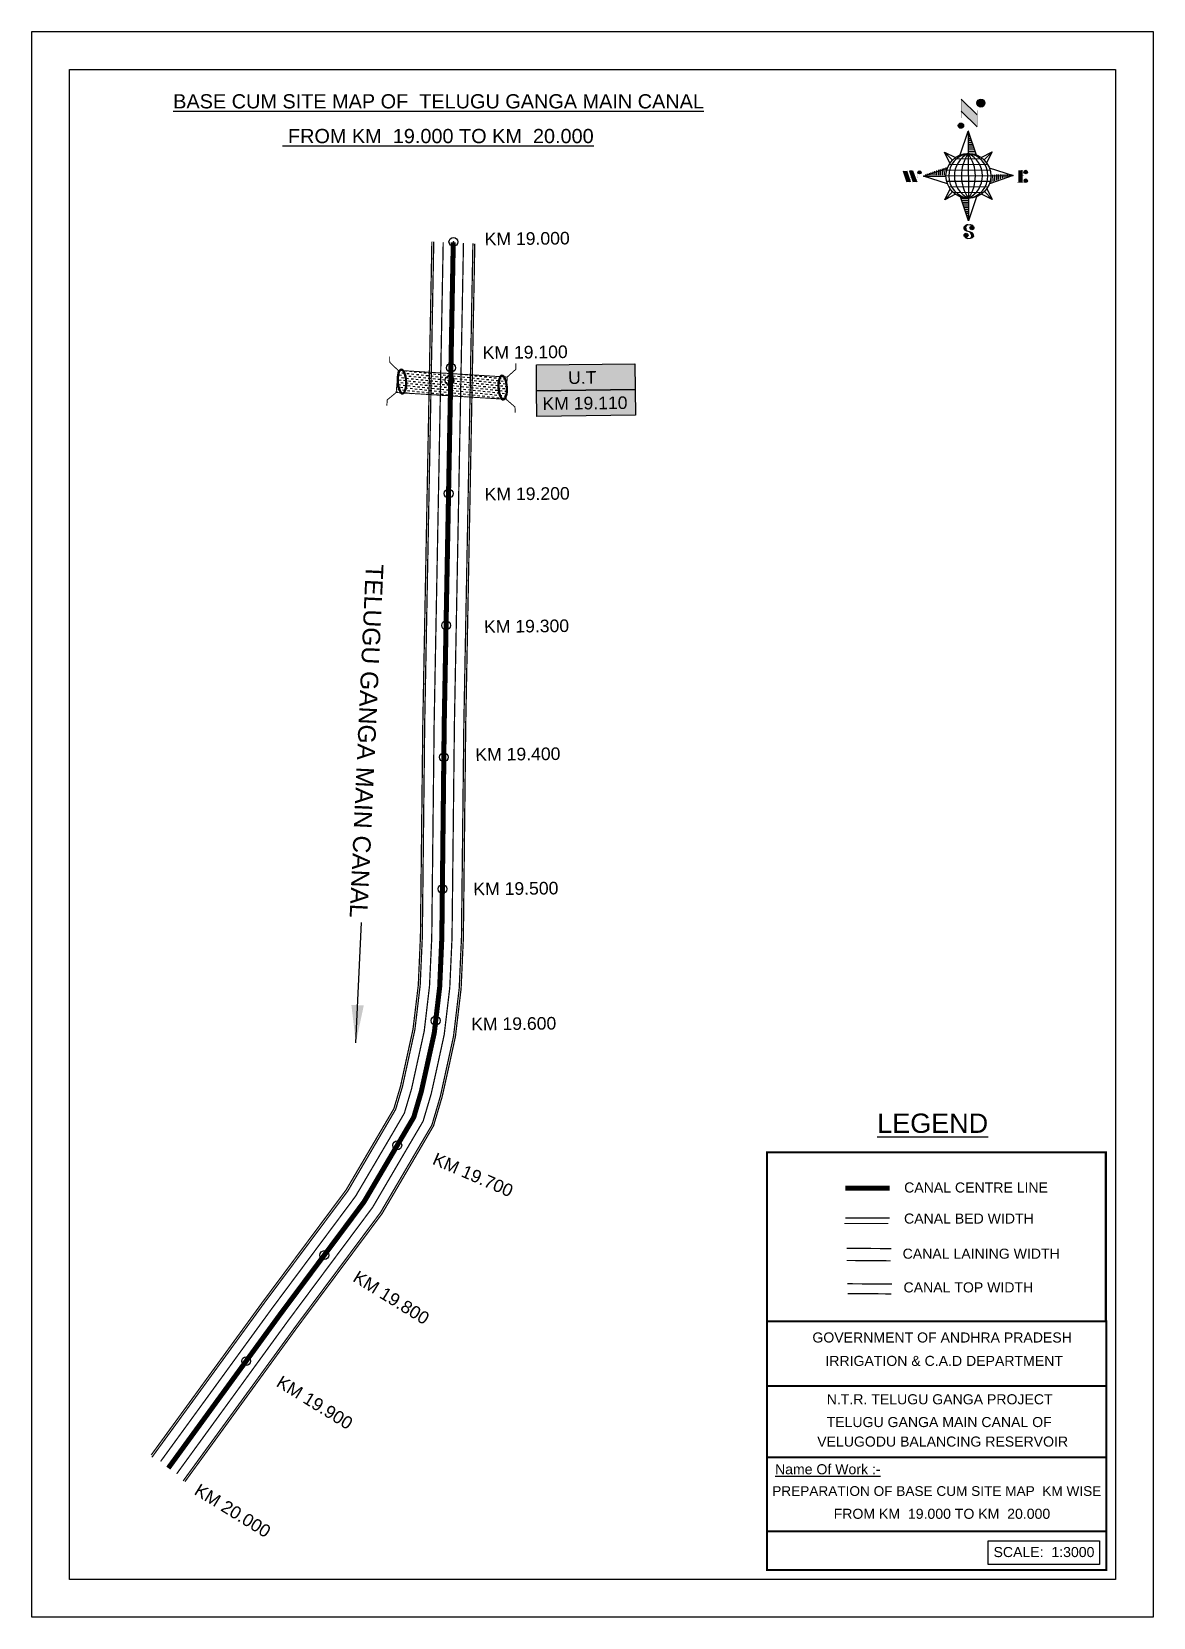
# Model space of a CAD drawing. Header units: inches. Extents: x 263504 to 264395, y 1734603 to 1735863.
import ezdxf

# ---------------------------------------------------------------- set-up
doc = ezdxf.new("R2010")
doc.units = ezdxf.units.IN
doc.header["$MEASUREMENT"] = 0
doc.header["$PDMODE"] = 32
doc.header["$PDSIZE"] = 7
doc.linetypes.add('ACAD_ISO02W100', pattern=[15, 12, -3])
for name, color, linetype in [('AQUADUCT', 1, 'Continuous'), ('bed with', 5, 'Continuous'), ('bord', 1, 'Continuous'), ('canal', 1, 'Continuous'), ('chainage', 7, 'Continuous'), ('FRAME 025', 7, 'Continuous'), ('laying', 4, 'Continuous'), ('lining', 4, 'Continuous'), ('STREAM', 4, 'Continuous'), ('Stu coo', 3, 'Continuous'), ('TEXT', 7, 'Continuous'), ('top of bund', 1, 'Continuous'), ('UT', 173, 'ACAD_ISO02W100'), ('V', 6, 'Continuous'), ('ZSTU', 7, 'Continuous')]:
    doc.layers.add(name, color=color, linetype=linetype)
doc.styles.get("Standard").update_dxf_attribs({"font": 'arial.ttf'})
doc.dimstyles.get("Standard").update_dxf_attribs({"dimtxt": 0.18, "dimasz": 0.18, "dimexe": 0.18, "dimexo": 0.0625, "dimgap": 0.09, "dimtad": 0, "dimtih": 1, "dimtoh": 1, "dimdec": 4, "dimzin": 0, "dimdsep": 46, "dimtxsty": 'Standard', "dimcen": 0.09, "dimadec": 0, "dimazin": 0, "dimtfac": 1, "dimtdec": 4, "dimtofl": 0, "dimtmove": 0, "dimatfit": 3, "dimfxl": 1, "dimtolj": 1, "dimtzin": 0, "dimarcsym": 0})
pattern_1 = [(267.297113149, (-8720374.938, 50637915.138), (10.5367255337, -0.497431438), [])]
pattern_2 = [(357.297113149, (-8720374.938, 50637915.138), (0.497431438, 10.5367255337), [])]

# ---------------------------------------------------------------- blocks, each defined once
blk = doc.blocks.new('GGF')
at = {"layer": 'STREAM'}
h = blk.add_hatch(dxfattribs=at)
h.set_pattern_fill('DASH', color=256, scale=10, angle=-6.08273, style=0)
h.set_pattern_definition([(353.91726508, (-115347.3726, 1016.3876), (1.3754179499, 1.1105068496), [1.25, -1.25])])
h.paths.add_polyline_path([(406186.84, 1485623.89), (406186.34, 1485618.17), (406185.83, 1485612.44), (406242.6, 1485608.9), (406242.86, 1485614.64), (406243.12, 1485620.38)])
at = {"layer": 'laying', "linetype": 'ByBlock', "extrusion": (0, 0, -1)}
for centre in [(406188.83, 1485618.1), (406240.81, 1485614.96)]:
    blk.add_ellipse(centre, major_axis=(0.4, -6.37), ratio=0.388717, dxfattribs=at)
at = {"layer": 'laying', "linetype": 'ByBlock'}
for points in [[(406189.2, 1485612.24), (406189.13, 1485612.23), (406189.05, 1485612.25), (406188.86, 1485612.32), (406188.75, 1485612.39), (406188.51, 1485612.61), (406188.38, 1485612.76), (406187.99, 1485613.32), (406187.73, 1485613.86), (406187.29, 1485615.15), (406187.11, 1485615.9), (406186.88, 1485617.49), (406186.82, 1485618.32), (406186.84, 1485619.93), (406186.91, 1485620.71), (406187.17, 1485622.07), (406187.36, 1485622.65), (406187.71, 1485623.36), (406187.86, 1485623.57), (406188.11, 1485623.82), (406188.22, 1485623.89), (406188.4, 1485623.96), (406188.47, 1485623.97), (406188.64, 1485623.95), (406188.74, 1485623.91), (406188.98, 1485623.76), (406189.11, 1485623.64), (406189.38, 1485623.32), (406189.52, 1485623.11), (406189.95, 1485622.33), (406190.22, 1485621.61), (406190.62, 1485619.96), (406190.76, 1485619.04), (406190.86, 1485617.19), (406190.83, 1485616.26), (406190.61, 1485614.61), (406190.43, 1485613.88), (406190.06, 1485613.02), (406189.9, 1485612.77), (406189.63, 1485612.45), (406189.52, 1485612.35), (406189.34, 1485612.26), (406189.27, 1485612.24), (406189.2, 1485612.24)], [(406241.18, 1485609.1), (406241.11, 1485609.1), (406241.03, 1485609.11), (406240.84, 1485609.19), (406240.73, 1485609.26), (406240.49, 1485609.47), (406240.36, 1485609.62), (406239.97, 1485610.18), (406239.7, 1485610.72), (406239.26, 1485612.02), (406239.09, 1485612.77), (406238.86, 1485614.35), (406238.8, 1485615.19), (406238.82, 1485616.8), (406238.89, 1485617.57), (406239.15, 1485618.93), (406239.34, 1485619.51), (406239.69, 1485620.22), (406239.84, 1485620.43), (406240.09, 1485620.69), (406240.19, 1485620.75), (406240.37, 1485620.83), (406240.44, 1485620.83), (406240.62, 1485620.81), (406240.72, 1485620.78), (406240.95, 1485620.62), (406241.08, 1485620.51), (406241.36, 1485620.18), (406241.5, 1485619.98), (406241.93, 1485619.19), (406242.2, 1485618.47), (406242.6, 1485616.82), (406242.73, 1485615.9), (406242.84, 1485614.05), (406242.81, 1485613.12), (406242.59, 1485611.47), (406242.4, 1485610.74), (406242.03, 1485609.88), (406241.88, 1485609.63), (406241.61, 1485609.31), (406241.49, 1485609.22), (406241.31, 1485609.12), (406241.25, 1485609.11), (406241.18, 1485609.1)]]:
    blk.add_open_spline(points, degree=3, knots=[0, 0, 0, 0, 0.189072, 0.189072, 0.378144, 0.378144, 0.567217, 0.567217, 0.964238, 0.964238, 1.36126, 1.36126, 1.758281, 1.758281, 2.155303, 2.155303, 2.552324, 2.552324, 2.807761, 2.807761, 3.01244, 3.01244, 3.217119, 3.217119, 3.421798, 3.421798, 3.626477, 3.626477, 3.831155, 3.831155, 4.280923, 4.280923, 4.73069, 4.73069, 5.180458, 5.180458, 5.630225, 5.630225, 5.896844, 5.896844, 6.112115, 6.112115, 6.283185, 6.283185, 6.283185, 6.283185], dxfattribs=at)
at = {"layer": 'UT', "ltscale": 0.2, "const_width": 0.5}
for points in [[(406181.01, 1485605.63), (406181.2, 1485608.62), (406185.83, 1485612.44), (406186.34, 1485618.17), (406186.84, 1485623.89), (406182.49, 1485628.03), (406182.47, 1485631.03)], [(406186.84, 1485623.89), (406243.12, 1485620.38)], [(406247.66, 1485627.39), (406247.59, 1485624.39), (406243.12, 1485620.38), (406242.86, 1485614.64), (406242.6, 1485608.9), (406247.12, 1485604.95), (406247.26, 1485601.95)], [(406185.83, 1485612.44), (406242.6, 1485608.9)]]:
    blk.add_lwpolyline(points, dxfattribs=at)
blk = doc.blocks.new('*X3')
at = {"color": 0, "linetype": 'Continuous'}
for p, q in [((6321.6, 240.5), (6322.3, 241.2)), ((6321.6, 240.3), (6322.3, 241)), ((6321.6, 240.1), (6322.3, 240.8)), ((6321.6, 239.9), (6322.4, 240.7)), ((6321.6, 239.8), (6322.4, 240.6)), ((6321.6, 239.6), (6322.5, 240.5)), ((6321.6, 239.4), (6322.5, 240.3)), ((6321.6, 239.2), (6322.6, 240.2)), ((6321.7, 239.1), (6322.6, 240.1)), ((6321.8, 240.8), (6322.4, 241.4)), ((6321.8, 239), (6322.7, 240)), ((6321.8, 239), (6322.8, 239.9)), ((6321.9, 238.9), (6322.9, 239.8)), ((6322, 238.8), (6323, 239.7)), ((6322.1, 241.3), (6322.4, 241.6)), ((6322.1, 238.7), (6323.1, 239.6)), ((6322.2, 238.6), (6323.1, 239.6)), ((6322.3, 238.5), (6323.2, 239.5)), ((6322.4, 238.5), (6323.3, 239.4)), ((6322.5, 238.4), (6323.4, 239.3)), ((6322.7, 238.4), (6323.6, 239.3)), ((6322.8, 238.3), (6323.7, 239.2)), ((6322.9, 238.3), (6323.8, 239.1)), ((6323.1, 238.2), (6323.9, 239.1)), ((6323.2, 238.2), (6324, 239)), ((6323.3, 238.2), (6324.2, 239)), ((6323.5, 238.1), (6324.3, 238.9)), ((6323.7, 238.1), (6324.4, 238.9)), ((6323.8, 238.1), (6324.6, 238.8)), ((6324.1, 238.2), (6324.7, 238.8)), ((6324.3, 238.3), (6324.9, 238.8)), ((6324.6, 238.3), (6325.1, 238.8)), ((6324.8, 238.4), (6325.2, 238.8)), ((6325.1, 238.5), (6325.4, 238.8)), ((6325.4, 238.6), (6325.6, 238.8))]:
    blk.add_line(p, q, dxfattribs=at)
blk = doc.blocks.new('*X2')
at = {"color": 0, "linetype": 'Continuous'}
for p, q in [((6324.4, 240.3), (6324.5, 240.4)), ((6324.6, 240.3), (6324.8, 240.5)), ((6324.7, 240.2), (6325, 240.5)), ((6324.8, 240.2), (6325.2, 240.6)), ((6325, 240.1), (6325.5, 240.6)), ((6325.1, 240.1), (6325.6, 240.6)), ((6325.2, 240), (6325.8, 240.6)), ((6325.3, 240), (6326, 240.6)), ((6325.4, 239.9), (6326.1, 240.6)), ((6325.5, 239.8), (6326.2, 240.5)), ((6325.6, 239.8), (6326.3, 240.5)), ((6325.7, 239.7), (6326.5, 240.4)), ((6325.9, 239.6), (6326.6, 240.3)), ((6326, 239.5), (6326.7, 240.3)), ((6326, 239.4), (6326.8, 240.2)), ((6326.1, 239.3), (6327, 240.2)), ((6326.2, 239.3), (6327.1, 240.1)), ((6326.3, 239.2), (6327.1, 240)), ((6326.4, 239.1), (6327.2, 239.9)), ((6326.5, 239), (6327.3, 239.8)), ((6326.5, 238.9), (6327.4, 239.7)), ((6326.6, 238.8), (6327.5, 239.6)), ((6326.7, 238.7), (6327.5, 239.5)), ((6326.8, 238.6), (6327.6, 239.4)), ((6326.8, 238.5), (6327.7, 239.3)), ((6326.8, 236.5), (6327.4, 237)), ((6326.9, 238.3), (6327.8, 239.2)), ((6326.9, 238.2), (6327.9, 239.1)), ((6326.9, 236.8), (6327.6, 237.4)), ((6327, 238.1), (6327.8, 239)), ((6327, 237.9), (6327.8, 238.8)), ((6327, 237.8), (6327.8, 238.6)), ((6327, 237.6), (6327.8, 238.4)), ((6327, 237.4), (6327.8, 238.2)), ((6327, 237.3), (6327.8, 238)), ((6327, 237.1), (6327.8, 237.9))]:
    blk.add_line(p, q, dxfattribs=at)
blk = doc.blocks.new('H')
at = {"layer": 'bord', "extrusion": (0.000427885, 0.004792, 0.999988)}
h = blk.add_hatch(dxfattribs=at)
h.set_pattern_fill('LINE', color=8, scale=84.387686, angle=-2.70289, style=0)
h.set_pattern_definition(pattern_2)
h.paths.add_polyline_path([(-492.5, 785.6, -0.090992), (-448, 775.2), (-486.5, 912)])
h = blk.add_hatch(dxfattribs=at)
h.set_pattern_fill('LINE', color=8, scale=84.387686, angle=-92.70289, style=0)
h.set_pattern_definition(pattern_1)
h.paths.add_polyline_path([(-624.9, 665.1, -0.090992), (-614.5, 709.6), (-751.3, 671.1)])
h = blk.add_hatch(dxfattribs=at)
h.set_pattern_fill('LINE', color=8, scale=84.387686, angle=-92.70289, style=0)
h.set_pattern_definition(pattern_1)
h.paths.add_polyline_path([(-245.6, 647.2), (-372, 653.2, -0.090992), (-382.4, 608.7)])
h = blk.add_hatch(dxfattribs=at)
h.set_pattern_fill('LINE', color=8, scale=84.387686, angle=-2.70289, style=0)
h.set_pattern_definition(pattern_2)
h.paths.add_polyline_path([(-504.4, 532.7, -0.090992), (-548.9, 543.1), (-510.4, 406.3)])
for p, q in [((-516.2, 1087.1, -1217.1), (-431.5, 994, -1216.7)), ((-519.4, 1020.4, -1216.8), (-434.7, 927.3, -1216.4)), ((-538.3, 773.7, -1215.6), (-487, 906.2, -1216.3)), ((-487, 906.2, -1216.3), (-493, 779.8, -1215.7)), ((-487, 906.2, -1216.3), (-448.5, 769.4, -1215.7)), ((-626.7, 793.8, -1215.7), (-566.8, 760.2, -1215.6)), ((-626.7, 793.8, -1215.7), (-584.1, 747, -1215.5)), ((-598.9, 731, -1215.4), (-626.7, 793.8, -1215.7)), ((-421.3, 753.3, -1215.6), (-358.5, 781.1, -1215.7)), ((-358.5, 781.1, -1215.7), (-405.3, 738.5, -1215.5)), ((-358.5, 781.1, -1215.7), (-392.1, 721.2, -1215.4)), ((-864.7, 700.9, -1215.1), (-846.9, 637.7, -1214.9)), ((-846.9, 700.1, -1215.1), (-829.1, 636.9, -1214.9)), ((-829.1, 699.2, -1215.2), (-811.3, 636, -1214.9)), ((-829.1, 699.2, -1215.2), (-811.3, 698.4, -1215.2)), ((-811.3, 698.4, -1215.2), (-793.5, 635.2, -1214.9)), ((-751.8, 665.3, -1215), (-615, 703.8, -1215.3)), ((-751.8, 665.3, -1215), (-625.4, 659.3, -1215)), ((-619.3, 614, -1214.8), (-751.8, 665.3, -1215)), ((-246.1, 641.4, -1215.1), (-382.9, 602.9, -1214.9)), ((-378.6, 692.6, -1215.3), (-246.1, 641.4, -1215.1)), ((-372.5, 647.4, -1215.1), (-246.1, 641.4, -1215.1)), ((-213.5, 669.3, -1215.3), (-216.7, 600.8, -1214.9)), ((-197.2, 599.9, -1214.9), (-193.9, 668.4, -1215.3)), ((-639.4, 525.6, -1214.4), (-605.8, 585.5, -1214.7)), ((-639.4, 525.6, -1214.4), (-592.6, 568.1, -1214.6)), ((-576.6, 553.3, -1214.6), (-639.4, 525.6, -1214.4)), ((-510.9, 400.5, -1213.9), (-549.4, 537.2, -1214.5)), ((-371.2, 512.9, -1214.5), (-431.1, 546.5, -1214.6)), ((-371.2, 512.9, -1214.5), (-413.8, 559.7, -1214.7)), ((-399, 575.7, -1214.7), (-371.2, 512.9, -1214.5)), ((-459.6, 533, -1214.5), (-510.9, 400.5, -1213.9)), ((-504.9, 526.9, -1214.5), (-510.9, 400.5, -1213.9))]:
    blk.add_line(p, q, dxfattribs=at)
at = {"layer": 'bord', "color": 8, "linetype": 'ByBlock', "extrusion": (0.000427885, 0.004792, 0.999988)}
for p, q in [((-386.5, 711.4, -1215.4), (-605.5, 721.7, -1215.4)), ((-410.8, 744.2, -1215.5), (-578.1, 752.1, -1215.5)), ((-493, 779.8, -1215.7), (-504.9, 526.9, -1214.5)), ((-372.5, 647.4, -1215.1), (-625.4, 659.3, -1215)), ((-378, 615.9, -1214.9), (-622.9, 627.5, -1214.9)), ((-375, 679.2, -1215.3), (-619.9, 690.7, -1215.2)), ((-392.4, 584.9, -1214.8), (-611.4, 595.3, -1214.7)), ((-419.8, 554.6, -1214.6), (-587.1, 562.5, -1214.6))]:
    blk.add_line(p, q, dxfattribs=at)
at = {"layer": 'bord', "extrusion": (0.000427885, 0.004792, 0.999988), "elevation": -1212.1}
for points, const_width in [([(-522, 959.6), (-515.7, 1092.9)], 1.61), ([(-434.2, 933.1), (-427.9, 1066.5)], 1.61), ([(-870.1, 707), (-846.4, 705.9)], 0.642), ([(-828.6, 642.7), (-855.2, 643.9)], 0.642), ([(-828.6, 642.7), (-821, 678)], 0.642), ([(-810.8, 641.8), (-784.1, 640.6)], 0.642), ([(-793, 641), (-781.6, 693.9)], 0.642), ([(-222.7, 675.6), (-173.8, 673.3)], 0.706), ([(-194.8, 644.8), (-185, 644.4)], 0.706), ([(-177.1, 604.8), (-226, 607.1)], 0.706)]:
    blk.add_lwpolyline(points, dxfattribs=dict(at, const_width=const_width))
for points, const_width in [([(-413.7, 1073.1, 1), (-397.6, 1057.7, 1)], 22.3), ([(-530.3, 949.5, 1), (-519.6, 939.3, 1)], 14.8), ([(-775.9, 696.6, 1), (-769.5, 690.4, 1)], 8.9), ([(-177.8, 666.9, 1), (-170.8, 660.1, 1)], 9.79), ([(-180.1, 618, 1), (-173.1, 611.2, 1)], 9.79), ([(-489.8, 361.7, 1), (-498.1, 369.1, 1)], 11.1), ([(-525.2, 321.6, 1), (-533.4, 328.9, 1)], 11.1)]:
    blk.add_lwpolyline(points, format="xyb", close=True, dxfattribs=dict(at, const_width=const_width))
for points in [[(-537, 317.4), (-530.7, 310.5), (-519.8, 306.8), (-504.9, 306.9), (-493.9, 310), (-486.3, 317.7), (-486.5, 325.8), (-490.6, 333.3), (-493.5, 336.2), (-502.8, 340.9), (-522.5, 347.3), (-530.4, 351.6), (-533.7, 354.6), (-537.4, 362.6), (-537, 373.4), (-530, 380.7), (-520, 384.1), (-503.5, 384.2), (-492.5, 379.9), (-487.1, 373.3)], [(-522.5, 347.6), (-526.2, 353.8), (-527.8, 360.6), (-527.9, 370.6), (-525.9, 375.5), (-521.3, 381.2), (-514.5, 384.4)], [(-504.9, 306.9), (-499, 312.4), (-497, 319.4), (-497.5, 326.5), (-501.2, 335.4), (-509.2, 343.2)]]:
    blk.add_lwpolyline(points, dxfattribs=at)
at = {"layer": 'bord', "extrusion": (0.000427885, 0.004792, 0.999988)}
for centre, radius in [((-405.6, 1065.4, -1212.1), 22.3), ((-525, 944.4, -1212.1), 14.8), ((-498.4, 659.1, -1212.1), 126.6), ((-772.7, 693.5, -1212.1), 8.9), ((-174.3, 663.5, -1212.1), 9.79), ((-176.6, 614.6, -1212.1), 9.79), ((-494, 365.4, -1212.1), 11.1), ((-529.3, 325.2, -1212.1), 11.1)]:
    blk.add_circle(centre, radius, dxfattribs=at)
at = {"layer": 'bord', "color": 8, "linetype": 'ByBlock', "extrusion": (0.000427885, 0.004792, 0.999988)}
for centre, radius, start, end in [((-481.5, 658.3, -1212.1), 127.7, 94.92536, 259.66906), ((-436.8, 656.2, -1212.1), 140.8, 113.28644, 241.30798), ((-315.9, 650.5, -1212.1), 222.3, 142.58916, 212.00526), ((-560.1, 662.1, -1212.1), 140.8, 293.28644, 61.30798), ((-681, 667.8, -1212.1), 222.3, 322.58916, 32.00526), ((-515.4, 659.9, -1212.1), 127.7, 274.92536, 79.66906)]:
    blk.add_arc(centre, radius, start, end, dxfattribs=at)
at = {"layer": 'bord', "extrusion": (0.000427885, 0.004792, 0.999988)}
for points in [[(-515.7, 1092.9, -1212.1), (-431, 999.8, -1212.1), (-518.9, 1026.2, -1212.1), (-434.2, 933.1, -1212.1)], [(-864.1, 706.7, -1212.1), (-846.4, 705.9, -1212.1), (-846.3, 643.5, -1212.1), (-828.6, 642.7, -1212.1)], [(-828.6, 705, -1212.1), (-810.8, 704.2, -1212.1), (-810.8, 641.8, -1212.1), (-793, 641, -1212.1)], [(-193.4, 674.2, -1212.1), (-196.6, 605.7, -1212.1), (-213, 675.1, -1212.1), (-216.2, 606.7, -1212.1)]]:
    blk.add_solid(points, dxfattribs=at)
at = {"layer": 'bord', "extrusion": (0.000427885, 0.004792, 0.999988), "xscale": 7.977342409717546, "yscale": 7.977342408231451, "zscale": 7.977342408476333, "rotation": 138.0840426661453}
for name, p in [('*X2', (38300.5, -31929.4, -1212.1)), ('*X3', (38314.4, -31950.9, -1212.1))]:
    blk.add_blockref(name, p, dxfattribs=at)

msp = doc.modelspace()

# ---------------------------------------------------------------- hatches: boundary and pattern name
at = {"layer": 'ZSTU'}
h = msp.add_hatch(color=135, dxfattribs=at)
h.set_gradient(color1=(141, 177, 78), color2=(107, 135, 59), one_color=1, tint=0.38, name='CYLINDER')
h.paths.add_polyline_path([(263905.1, 1735598.5), (263905.3, 1735578), (263983.6, 1735578.9), (263983.4, 1735599.4)])
h.paths.add_polyline_path([(263927.9, 1735580.6), (263955.5, 1735580.9), (263955.3, 1735596.2), (263927.7, 1735595.8)], flags=24)
h = msp.add_hatch(color=252, dxfattribs=at)
h.set_gradient(color1=(167, 88, 159), color2=(127, 67, 121), one_color=1, tint=0.38, name='CYLINDER')
h.paths.add_polyline_path([(263983.8, 1735558.5), (263983.6, 1735578.9), (263905.3, 1735578), (263905.6, 1735557.5)])
h.paths.add_polyline_path([(263907.4, 1735559.9), (263980.1, 1735560.8), (263979.9, 1735576.1), (263907.3, 1735575.2)], flags=24)

# ---------------------------------------------------------------- linework, layer by layer
at = {"linetype": 'ByBlock'}
for points in [[(263504.2, 1734603.3), (263504.2, 1735863.3), (264395.2, 1735863.3), (264395.2, 1734603.3)], [(264365.2, 1735833.3), (264365.2, 1734633.3), (263534.2, 1734633.3), (263534.2, 1735833.3)]]:
    msp.add_lwpolyline(points, close=True, dxfattribs=at)
for p in [(263839.2, 1735696.2), (263837.3, 1735596.2), (263835.4, 1735496.2), (263833.4, 1735391.5), (263831.6, 1735286.7), (263830.5, 1735182), (263825.1, 1735077.4), (263794.6, 1734978.3), (263736.7, 1734891.1), (263674.5, 1734806.8)]:
    msp.add_point(p)
at = {"color": 2}
msp.add_point((263836.1, 1735586.2), dxfattribs=at)
at = {"layer": 'bed with', "const_width": 1}
for points in [[(263831.1, 1735695.8), (263823.9, 1735313.5), (263822, 1735143.4), (263820.2, 1735104.7), (263816, 1735069), (263810.6, 1735044.4), (263805.9, 1735023), (263800.2, 1735003.8), (263789.6, 1734985.6), (263761.5, 1734937.9), (263695, 1734848.6), (263606.6, 1734727.1)], [(263847.2, 1735695.4), (263840, 1735313.3), (263838.1, 1735143), (263836.3, 1735103.4), (263831.9, 1735066.3), (263826.4, 1735041), (263821.5, 1735019), (263815.1, 1734997.4), (263803.4, 1734977.5), (263775, 1734929), (263708, 1734839.1), (263619.4, 1734717.3)], [(264185.9, 1734920.6), (264182.8, 1734920.6), (264150.6, 1734920.6)], [(264184.8, 1734916.2), (264182.7, 1734916.2), (264149.9, 1734916.2), (264149.7, 1734916.2)]]:
    msp.add_lwpolyline(points, dxfattribs=at)
at = {"layer": 'canal', "color": 6, "const_width": 4}
for points in [[(264185.8, 1734944.2), (264183.2, 1734944.2), (264150.6, 1734944.2)], [(264150.6, 1734944.2), (264185.8, 1734944.2)]]:
    msp.add_lwpolyline(points, dxfattribs=at)
at = {"layer": 'FRAME 025', "lineweight": -3, "const_width": 1.64}
for points in [[(264088.4, 1734972.7), (264357.5, 1734972.7), (264357.5, 1734838.4), (264088.4, 1734838.4)], [(264088.4, 1734838.4), (264357.9, 1734838.4), (264357.9, 1734640.9), (264088.4, 1734640.9)]]:
    msp.add_lwpolyline(points, close=True, dxfattribs=at)
for points in [[(264088.4, 1734787.1), (264357.9, 1734787.1)], [(264088.4, 1734730.3), (264357.9, 1734730.3)], [(264088.4, 1734671.6), (264357.9, 1734671.6)]]:
    msp.add_lwpolyline(points, dxfattribs=at)
at = {"layer": 'lining', "const_width": 1}
for points in [[(263823.6, 1735696.5), (263816.4, 1735313.7), (263814.5, 1735143.6), (263812.8, 1735105.4), (263808.6, 1735070.2), (263803.3, 1735046), (263798.7, 1735024.9), (263793.3, 1735006.8), (263783.1, 1734989.4), (263755.3, 1734942), (263689, 1734853.1), (263599.7, 1734730.4)], [(263854.7, 1735695), (263847.5, 1735313.2), (263845.6, 1735142.8), (263843.8, 1735102.8), (263839.3, 1735065), (263833.7, 1735039.4), (263828.8, 1735017.1), (263822.1, 1734994.4), (263809.9, 1734973.7), (263781.2, 1734924.8), (263714, 1734834.6), (263624.5, 1734711.6)], [(264151.6, 1734896.5), (264176.3, 1734896.3), (264187, 1734896.2)], [(264151.6, 1734886.8), (264178.4, 1734886.6), (264186.5, 1734886.5)]]:
    msp.add_lwpolyline(points, dxfattribs=at)
at = {"layer": 'top of bund', "const_width": 1}
for points in [[(263822.1, 1735696.4), (263814.9, 1735313.7), (263813, 1735143.7), (263811.3, 1735105.5), (263807.1, 1735070.5), (263801.8, 1735046.4), (263797.2, 1735025.3), (263791.9, 1735007.4), (263781.8, 1734990.2), (263754, 1734942.9), (263687.8, 1734854), (263599.2, 1734732.3)], [(263856.2, 1735694.9), (263849, 1735313.2), (263847.1, 1735142.7), (263845.3, 1735102.7), (263840.8, 1735064.8), (263835.2, 1735039.1), (263830.2, 1735016.7), (263823.4, 1734993.8), (263811.2, 1734972.9), (263782.5, 1734924), (263715.2, 1734833.8), (263625.9, 1734711)], [(264152.2, 1734868.3), (264176.7, 1734868.1), (264187.6, 1734868)], [(264187.1, 1734860.2), (264179.2, 1734860.3), (264152.3, 1734860.5)]]:
    msp.add_lwpolyline(points, dxfattribs=at)
at = {"layer": 'V', "color": 6, "const_width": 4}
msp.add_lwpolyline([(263839.1, 1735695.9), (263831.9, 1735313.4), (263830, 1735143.2), (263828.3, 1735104.1), (263824, 1735067.6), (263818.5, 1735042.7), (263813.7, 1735021), (263807.7, 1735000.6), (263796.5, 1734981.5), (263768.2, 1734933.4), (263701.5, 1734843.9), (263612.7, 1734721.8)], dxfattribs=at)
at = {"layer": 'V', "color": 0}
msp.add_lwpolyline([(264263.9, 1734664), (264352.6, 1734664), (264352.6, 1734645.3), (264263.9, 1734645.3)], close=True, dxfattribs=at)
at = {"layer": 'ZSTU', "color": 135}
msp.add_lwpolyline([(263905.1, 1735598.5), (263983.4, 1735599.4), (263983.6, 1735578.9), (263905.3, 1735578)], close=True, dxfattribs=at)
at = {"layer": 'ZSTU', "color": 252}
msp.add_lwpolyline([(263905.3, 1735578), (263983.6, 1735578.9), (263983.8, 1735558.5), (263905.6, 1735557.5)], close=True, dxfattribs=at)

# ---------------------------------------------------------------- block references
at = {"layer": 'AQUADUCT', "color": 1, "xscale": 0.140803918402917, "yscale": 0.1408039187081158, "zscale": 0.1408039184379445, "rotation": 3.078330572958626}
msp.add_blockref('H', (264323.4, 1735660.6, 170.9), dxfattribs=at)
at = {"layer": 'laying', "color": 6, "linetype": 'ByBlock', "xscale": 1.539389527073679, "yscale": 1.539389526937157, "zscale": 1.539389526941385, "rotation": 0.03256385362048345}
msp.add_blockref('GGF', (-360184.6, -551714.7), dxfattribs=at)

# ---------------------------------------------------------------- texts
at = {"layer": 'chainage', "color": 0}
for s, rotation, p in [('KM 19.000', 0.6399, (263864.1, 1735693.5)), ('KM 19.100', 0.6399, (263862.5, 1735603.2)), ('KM 19.200', 0.6399, (263864.1, 1735490.7)), ('KM 19.300', 0.6399, (263863.6, 1735385.5)), ('KM 19.400', 0.6399, (263856.7, 1735283.8)), ('KM 19.500', 0.6399, (263855.1, 1735177)), ('KM 19.600', 0.6399, (263853.4, 1735069.6)), ('KM 19.700', 336.5867, (263821.8, 1734963.7)), ('KM 19.800', 328.3214, (263758.5, 1734870.8)), ('KM 19.900', 328.3214, (263697.7, 1734787.4)), ('KM 20.000', 328.3214, (263632.5, 1734701.5))]:
    msp.add_text(s, height=10, rotation=rotation, dxfattribs=at).set_placement(p)
at = {"layer": 'chainage', "color": 1}
msp.add_text('TELUGU GANGA MAIN CANAL', height=14.042, rotation=267.3609, dxfattribs=at).set_placement((263769.7, 1735440.4))
at = {"layer": 'chainage', "color": 0}
for s, height, p in [('%%ULEGEND', 15.34, (264175.9, 1734988.2)), ('CANAL CENTRE LINE', 8, (264197.3, 1734940.8)), ('CANAL BED WIDTH', 8, (264197.2, 1734916.1)), ('CANAL LAINING WIDTH', 8, (264196.1, 1734888.2)), ('CANAL TOP WIDTH', 8, (264196.8, 1734861.4)), ('GOVERNMENT OF ANDHRA PRADESH ', 8, (264124.4, 1734821.6)), ('IRRIGATION & C.A.D DEPARTMENT', 8, (264134.7, 1734803)), ('N.T.R. TELUGU GANGA PROJECT', 8, (264135.8, 1734772.5)), ('TELUGU GANGA MAIN CANAL OF', 8, (264135.7, 1734754.4)), (' VELUGODU BALANCING RESERVOIR', 8, (264125.1, 1734738.9)), ('%%UName Of Work :-', 8, (264094.7, 1734716.9)), ('PREPARATION OF BASE CUM SITE MAP  KM WISE', 7.743, (264092.5, 1734699.7)), (' FROM KM  19.000 TO KM  20.000', 8, (264138.2, 1734681.5)), ('SCALE:  1:3000', 8, (264268.3, 1734651.1))]:
    msp.add_text(s, height=height, dxfattribs=at).set_placement(p)
at = {"layer": 'Stu coo', "color": 0}
for s, p in [('U.T', (263930.4, 1735583.3)), ('KM 19.110', (263910, 1735562.7))]:
    msp.add_text(s, height=10, rotation=0.6616, dxfattribs=at).set_placement(p)
at = {"layer": 'TEXT', "color": 0}
for s, p in [('%%UBASE CUM SITE MAP OF  TELUGU GANGA MAIN CANAL', (263616.6, 1735802.3)), ('%%U FROM KM  19.000 TO KM  20.000', (263703.4, 1735774.7))]:
    msp.add_text(s, height=11.294, dxfattribs=at).set_placement(p)

# ---------------------------------------------------------------- leaders
at = {"layer": 'chainage', "color": 1}
msp.add_leader([(263761.7, 1735059.7), (263766.1, 1735155.3)], dimstyle='Standard', override={"dimasz": 30, "dimgap": 0.09, "dimtad": 0}, dxfattribs=at)

doc.saveas('drawing.dxf')
